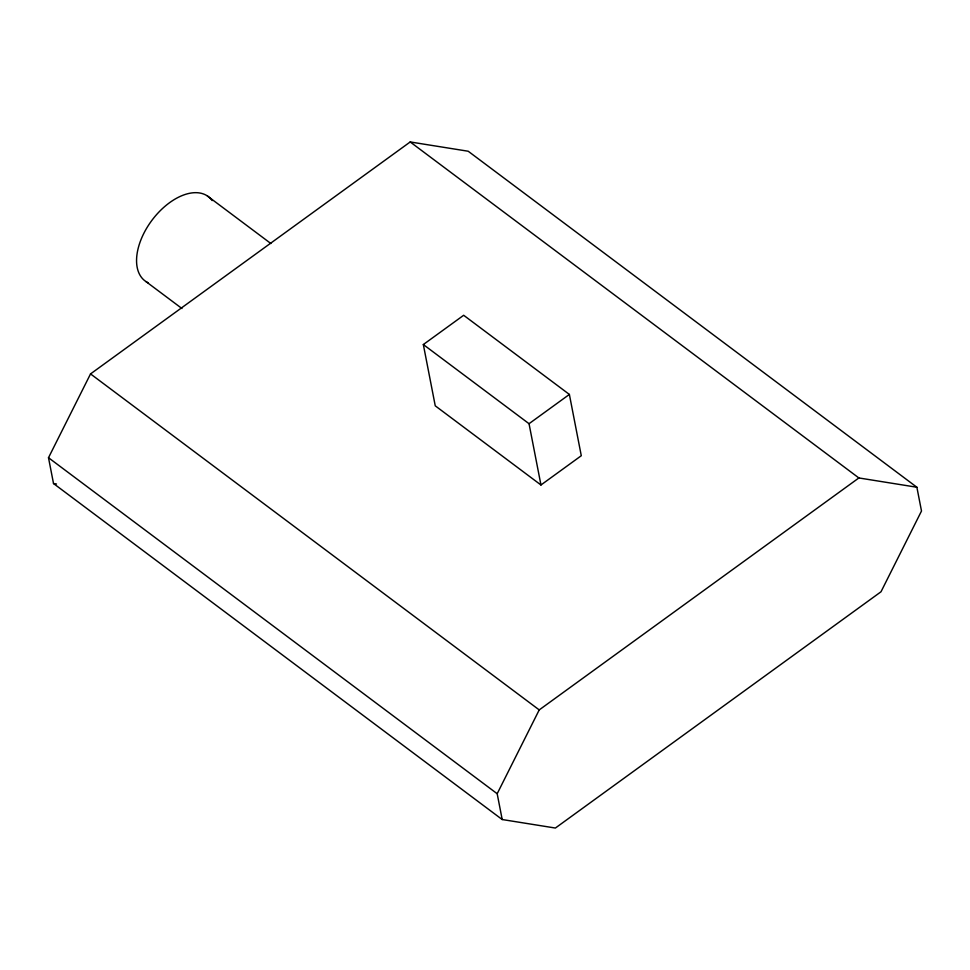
<?xml version="1.0" encoding="UTF-8"?>
<svg xmlns="http://www.w3.org/2000/svg" width="970" height="970" viewBox="0 0 970 970"><rect width="100%" height="100%" fill="white"/><g stroke="black" fill="none" stroke-linecap="round" stroke-linejoin="round"><path stroke-width="1.45" d="M48.5 457.719L90.537 373.911L410.201 141.959L468.195 151.235L916.88 487.243L921.5 511.02L881.002 591.773L555.386 828.04L502.193 819.529L53.52 483.533L48.5 457.719L497.186 793.727L502.193 819.529M497.186 793.727L539.223 709.907L858.874 477.955L916.88 487.243M423.332 344.544L463.672 315.274L569.378 394.438L581.285 455.718L540.957 484.988L435.251 405.824L423.332 344.544L529.038 423.708L540.957 484.988M529.038 423.708L569.378 394.438M53.52 483.533L56.466 484.006M410.201 141.959L858.874 477.955M207.301 195.904L270.848 243.506M145.961 281.567L181.936 308.508M90.537 373.911L539.223 709.907M148.313 282.876A52.695 30.81 -53.2 0 1 152.896 219.038A52.695 30.81 -53.2 0 1 212.163 200.596"/></g></svg>
